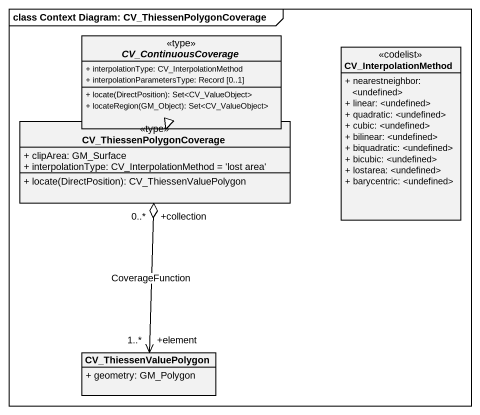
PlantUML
@startuml
mainframe class Context Diagram: CV_ThiessenPolygonCoverage
hide circle
hide empty members
skinparam classAttributeIconSize 0
abstract class CV_ContinuousCoverage <<type>> {
  + interpolationType: CV_InterpolationMethod
  + interpolationParametersType: Record [0..1]
  + locate(DirectPosition): Set<CV_ValueObject>
  + locateRegion(GM_Object): Set<CV_ValueObject>
}
class CV_InterpolationMethod <<codelist>> {
  + nearestneighbor: <undefined>
  + linear: <undefined>
  + quadratic: <undefined>
  + cubic: <undefined>
  + bilinear: <undefined>
  + biquadratic: <undefined>
  + bicubic: <undefined>
  + lostarea: <undefined>
  + barycentric: <undefined>
}
class CV_ThiessenPolygonCoverage <<type>> {
  + clipArea: GM_Surface
  + interpolationType: CV_InterpolationMethod = 'lost area'
  + locate(DirectPosition): CV_ThiessenValuePolygon
}
class CV_ThiessenValuePolygon {
  + geometry: GM_Polygon
}
CV_ThiessenPolygonCoverage -up-|> CV_ContinuousCoverage
CV_ThiessenValuePolygon "+element\n1..*" <-up-o "+collection\n0..*" CV_ThiessenPolygonCoverage : CoverageFunction
@enduml
